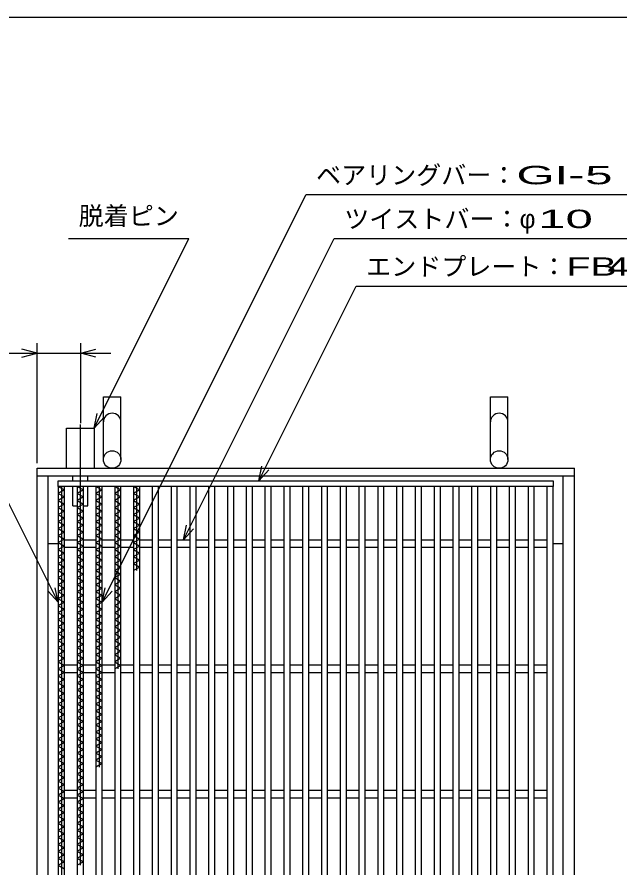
# Model space of a CAD drawing. Units: millimetres, scale not verified. Extents: x -1456 to 1389, y -1026 to 839.
# Drawn here: x -964 to -483, y 160 to 839 of the extents above; entities that cross this region are included whole.
import ezdxf
from ezdxf.enums import TextEntityAlignment as Align

# ---------------------------------------------------------------- set-up
doc = ezdxf.new("R2010")
doc.units = ezdxf.units.MM
doc.header["$LTSCALE"] = 8
doc.linetypes.add('LONG_DASHED_DOTTED', pattern=[15.25, 12, -1.5, 0.25, -1.5])
for name, color, linetype, lineweight in [('0_2', 150, 'Continuous', 25), ('16', 3, 'Continuous', 25), ('19', 6, 'Continuous', 25), ('22', 4, 'Continuous', 25)]:
    doc.layers.add(name, color=color, linetype=linetype, lineweight=lineweight)
doc.styles.add('ベクトル', font='')
doc.styles.get('ベクトル').set_extended_font_data('ベクトル')

msp = doc.modelspace()

# ---------------------------------------------------------------- linework, layer by layer
at = {"layer": '0_2'}
msp.add_line((-1379.2, 838.8), (1388.8, 838.8), dxfattribs=at)
at = {"layer": '16'}
for p, q in [((-931, 468.5), (-536, 468.5)), ((-931, 464), (-931, 468.5)), ((-536, 468.5), (-536, 464)), ((-536, 464), (-931, 464)), ((-931, 464), (-931, -227)), ((-926, 464), (-931, 464)), ((-931, 464), (-926, 461.2)), ((-928.5, 464), (-928.5, 83.2)), ((-926, -227), (-926, 464)), ((-916, 464), (-916, -227)), ((-911, 464), (-916, 464)), ((-916, 464), (-911, 461.2)), ((-913.5, 464), (-913.5, 161.6)), ((-911, -227), (-911, 464)), ((-901, 464), (-901, -227)), ((-896, 464), (-901, 464)), ((-901, 464), (-896, 461.2)), ((-898.5, 464), (-898.5, 240)), ((-896, -227), (-896, 464)), ((-886, 464), (-886, -227)), ((-881, 464), (-886, 464)), ((-886, 464), (-881, 461.2)), ((-883.5, 464), (-883.5, 318.4)), ((-881, -227), (-881, 464)), ((-871, 464), (-871, -227)), ((-866, 464), (-871, 464)), ((-871, 464), (-866, 461.2)), ((-868.5, 464), (-868.5, 396.8)), ((-866, -227), (-866, 464)), ((-856, 464), (-856, -227)), ((-851, 464), (-856, 464)), ((-851, -227), (-851, 464)), ((-841, 464), (-841, -227)), ((-836, 464), (-841, 464)), ((-836, -227), (-836, 464)), ((-826, 464), (-826, -227)), ((-821, 464), (-826, 464)), ((-821, -227), (-821, 464)), ((-811, 464), (-811, -227)), ((-806, 464), (-811, 464)), ((-806, -227), (-806, 464)), ((-796, 464), (-796, -227)), ((-791, 464), (-796, 464)), ((-791, -227), (-791, 464)), ((-781, 464), (-781, -227)), ((-776, 464), (-781, 464)), ((-776, -227), (-776, 464)), ((-766, 464), (-766, -227)), ((-761, 464), (-766, 464)), ((-761, -227), (-761, 464)), ((-751, 464), (-751, -227)), ((-746, 464), (-751, 464)), ((-746, -227), (-746, 464)), ((-736, 464), (-736, -227)), ((-731, 464), (-736, 464)), ((-731, -227), (-731, 464)), ((-721, 464), (-721, -227)), ((-716, 464), (-721, 464)), ((-716, -227), (-716, 464)), ((-706, 464), (-706, -227)), ((-701, 464), (-706, 464)), ((-701, -227), (-701, 464)), ((-691, 464), (-691, -227)), ((-686, 464), (-691, 464)), ((-686, -227), (-686, 464)), ((-676, 464), (-676, -227)), ((-671, 464), (-676, 464)), ((-671, -227), (-671, 464)), ((-661, 464), (-661, -227)), ((-656, 464), (-661, 464)), ((-656, -227), (-656, 464)), ((-646, 464), (-646, -227)), ((-641, 464), (-646, 464)), ((-641, -227), (-641, 464)), ((-631, 464), (-631, -227)), ((-626, 464), (-631, 464)), ((-626, -227), (-626, 464)), ((-616, 464), (-616, -227)), ((-611, 464), (-616, 464)), ((-611, -227), (-611, 464)), ((-601, 464), (-601, -227)), ((-596, 464), (-601, 464)), ((-596, -227), (-596, 464)), ((-586, 464), (-586, -227)), ((-581, 464), (-586, 464)), ((-581, -227), (-581, 464)), ((-571, 464), (-571, -227)), ((-566, 464), (-571, 464)), ((-566, -227), (-566, 464)), ((-556, 464), (-556, -227)), ((-551, 464), (-556, 464)), ((-551, -227), (-551, 464)), ((-541, 464), (-541, -227)), ((-536, 464), (-541, 464)), ((-536, -227), (-536, 464)), ((-926, 461.2), (-931, 458.4)), ((-931, 458.4), (-926, 455.6)), ((-926, 455.6), (-931, 452.8)), ((-911, 461.2), (-916, 458.4)), ((-916, 458.4), (-911, 455.6)), ((-911, 455.6), (-916, 452.8)), ((-896, 461.2), (-901, 458.4)), ((-901, 458.4), (-896, 455.6)), ((-896, 455.6), (-901, 452.8)), ((-881, 461.2), (-886, 458.4)), ((-886, 458.4), (-881, 455.6)), ((-881, 455.6), (-886, 452.8)), ((-866, 461.2), (-871, 458.4)), ((-871, 458.4), (-866, 455.6)), ((-866, 455.6), (-871, 452.8)), ((-931, 452.8), (-926, 450)), ((-926, 450), (-931, 447.2)), ((-916, 452.8), (-911, 450)), ((-911, 450), (-916, 447.2)), ((-901, 452.8), (-896, 450)), ((-896, 450), (-901, 447.2)), ((-886, 452.8), (-881, 450)), ((-881, 450), (-886, 447.2)), ((-871, 452.8), (-866, 450)), ((-866, 450), (-871, 447.2)), ((-931, 447.2), (-926, 444.4)), ((-926, 444.4), (-931, 441.6)), ((-931, 441.6), (-926, 438.8)), ((-916, 447.2), (-911, 444.4)), ((-911, 444.4), (-916, 441.6)), ((-916, 441.6), (-911, 438.8)), ((-901, 447.2), (-896, 444.4)), ((-896, 444.4), (-901, 441.6)), ((-901, 441.6), (-896, 438.8)), ((-886, 447.2), (-881, 444.4)), ((-881, 444.4), (-886, 441.6)), ((-886, 441.6), (-881, 438.8)), ((-871, 447.2), (-866, 444.4)), ((-866, 444.4), (-871, 441.6)), ((-871, 441.6), (-866, 438.8)), ((-926, 438.8), (-931, 436)), ((-931, 436), (-926, 433.2)), ((-911, 438.8), (-916, 436)), ((-916, 436), (-911, 433.2)), ((-896, 438.8), (-901, 436)), ((-901, 436), (-896, 433.2)), ((-881, 438.8), (-886, 436)), ((-886, 436), (-881, 433.2)), ((-866, 438.8), (-871, 436)), ((-871, 436), (-866, 433.2)), ((-926, 433.2), (-931, 430.4)), ((-931, 430.4), (-926, 427.6)), ((-926, 427.6), (-931, 424.8)), ((-911, 433.2), (-916, 430.4)), ((-916, 430.4), (-911, 427.6)), ((-911, 427.6), (-916, 424.8)), ((-896, 433.2), (-901, 430.4)), ((-901, 430.4), (-896, 427.6)), ((-896, 427.6), (-901, 424.8)), ((-881, 433.2), (-886, 430.4)), ((-886, 430.4), (-881, 427.6)), ((-881, 427.6), (-886, 424.8)), ((-866, 433.2), (-871, 430.4)), ((-871, 430.4), (-866, 427.6)), ((-866, 427.6), (-871, 424.8)), ((-931, 424.8), (-926, 422)), ((-926, 422), (-931, 419.2)), ((-926, 421.5), (-916, 421.5)), ((-916, 424.8), (-911, 422)), ((-911, 422), (-916, 419.2)), ((-911, 421.5), (-901, 421.5)), ((-901, 424.8), (-896, 422)), ((-896, 422), (-901, 419.2)), ((-896, 421.5), (-886, 421.5)), ((-886, 424.8), (-881, 422)), ((-881, 422), (-886, 419.2)), ((-881, 421.5), (-871, 421.5)), ((-871, 424.8), (-866, 422)), ((-866, 422), (-871, 419.2)), ((-866, 421.5), (-856, 421.5)), ((-851, 421.5), (-841, 421.5)), ((-836, 421.5), (-826, 421.5)), ((-821, 421.5), (-811, 421.5)), ((-806, 421.5), (-796, 421.5)), ((-791, 421.5), (-781, 421.5)), ((-776, 421.5), (-766, 421.5)), ((-761, 421.5), (-751, 421.5)), ((-746, 421.5), (-736, 421.5)), ((-731, 421.5), (-721, 421.5)), ((-716, 421.5), (-706, 421.5)), ((-701, 421.5), (-691, 421.5)), ((-686, 421.5), (-676, 421.5)), ((-671, 421.5), (-661, 421.5)), ((-656, 421.5), (-646, 421.5)), ((-641, 421.5), (-631, 421.5)), ((-626, 421.5), (-616, 421.5)), ((-611, 421.5), (-601, 421.5)), ((-596, 421.5), (-586, 421.5)), ((-581, 421.5), (-571, 421.5)), ((-566, 421.5), (-556, 421.5)), ((-551, 421.5), (-541, 421.5)), ((-931, 419.2), (-926, 416.4)), ((-926, 416.4), (-931, 413.6)), ((-926, 415.5), (-916, 415.5)), ((-916, 419.2), (-911, 416.4)), ((-911, 416.4), (-916, 413.6)), ((-911, 415.5), (-901, 415.5)), ((-901, 419.2), (-896, 416.4)), ((-896, 416.4), (-901, 413.6)), ((-896, 415.5), (-886, 415.5)), ((-886, 419.2), (-881, 416.4)), ((-881, 416.4), (-886, 413.6)), ((-881, 415.5), (-871, 415.5)), ((-871, 419.2), (-866, 416.4)), ((-866, 416.4), (-871, 413.6)), ((-866, 415.5), (-856, 415.5)), ((-851, 415.5), (-841, 415.5)), ((-836, 415.5), (-826, 415.5)), ((-821, 415.5), (-811, 415.5)), ((-806, 415.5), (-796, 415.5)), ((-791, 415.5), (-781, 415.5)), ((-776, 415.5), (-766, 415.5)), ((-761, 415.5), (-751, 415.5)), ((-746, 415.5), (-736, 415.5)), ((-731, 415.5), (-721, 415.5)), ((-716, 415.5), (-706, 415.5)), ((-701, 415.5), (-691, 415.5)), ((-686, 415.5), (-676, 415.5)), ((-671, 415.5), (-661, 415.5)), ((-656, 415.5), (-646, 415.5)), ((-641, 415.5), (-631, 415.5)), ((-626, 415.5), (-616, 415.5)), ((-611, 415.5), (-601, 415.5)), ((-596, 415.5), (-586, 415.5)), ((-581, 415.5), (-571, 415.5)), ((-566, 415.5), (-556, 415.5)), ((-551, 415.5), (-541, 415.5)), ((-931, 413.6), (-926, 410.8)), ((-926, 410.8), (-931, 408)), ((-931, 408), (-926, 405.2)), ((-916, 413.6), (-911, 410.8)), ((-911, 410.8), (-916, 408)), ((-916, 408), (-911, 405.2)), ((-901, 413.6), (-896, 410.8)), ((-896, 410.8), (-901, 408)), ((-901, 408), (-896, 405.2)), ((-886, 413.6), (-881, 410.8)), ((-881, 410.8), (-886, 408)), ((-886, 408), (-881, 405.2)), ((-871, 413.6), (-866, 410.8)), ((-866, 410.8), (-871, 408)), ((-871, 408), (-866, 405.2)), ((-926, 405.2), (-931, 402.4)), ((-931, 402.4), (-926, 399.6)), ((-911, 405.2), (-916, 402.4)), ((-916, 402.4), (-911, 399.6)), ((-896, 405.2), (-901, 402.4)), ((-901, 402.4), (-896, 399.6)), ((-881, 405.2), (-886, 402.4)), ((-886, 402.4), (-881, 399.6)), ((-866, 405.2), (-871, 402.4)), ((-871, 402.4), (-866, 399.6)), ((-926, 399.6), (-931, 396.8)), ((-931, 396.8), (-926, 394)), ((-926, 394), (-931, 391.2)), ((-911, 399.6), (-916, 396.8)), ((-916, 396.8), (-911, 394)), ((-911, 394), (-916, 391.2)), ((-896, 399.6), (-901, 396.8)), ((-901, 396.8), (-896, 394)), ((-896, 394), (-901, 391.2)), ((-881, 399.6), (-886, 396.8)), ((-886, 396.8), (-881, 394)), ((-881, 394), (-886, 391.2)), ((-866, 399.6), (-871, 396.8)), ((-931, 391.2), (-926, 388.4)), ((-926, 388.4), (-931, 385.6)), ((-916, 391.2), (-911, 388.4)), ((-911, 388.4), (-916, 385.6)), ((-901, 391.2), (-896, 388.4)), ((-896, 388.4), (-901, 385.6)), ((-886, 391.2), (-881, 388.4)), ((-881, 388.4), (-886, 385.6)), ((-931, 385.6), (-926, 382.8)), ((-926, 382.8), (-931, 380)), ((-916, 385.6), (-911, 382.8)), ((-911, 382.8), (-916, 380)), ((-901, 385.6), (-896, 382.8)), ((-896, 382.8), (-901, 380)), ((-886, 385.6), (-881, 382.8)), ((-881, 382.8), (-886, 380)), ((-931, 380), (-926, 377.2)), ((-926, 377.2), (-931, 374.4)), ((-931, 374.4), (-926, 371.6)), ((-916, 380), (-911, 377.2)), ((-911, 377.2), (-916, 374.4)), ((-916, 374.4), (-911, 371.6)), ((-901, 380), (-896, 377.2)), ((-896, 377.2), (-901, 374.4)), ((-901, 374.4), (-896, 371.6)), ((-886, 380), (-881, 377.2)), ((-881, 377.2), (-886, 374.4)), ((-886, 374.4), (-881, 371.6)), ((-926, 371.6), (-931, 368.8)), ((-931, 368.8), (-926, 366)), ((-911, 371.6), (-916, 368.8)), ((-916, 368.8), (-911, 366)), ((-896, 371.6), (-901, 368.8)), ((-901, 368.8), (-896, 366)), ((-881, 371.6), (-886, 368.8)), ((-886, 368.8), (-881, 366)), ((-926, 366), (-931, 363.2)), ((-931, 363.2), (-926, 360.4)), ((-926, 360.4), (-931, 357.6)), ((-911, 366), (-916, 363.2)), ((-916, 363.2), (-911, 360.4)), ((-911, 360.4), (-916, 357.6)), ((-896, 366), (-901, 363.2)), ((-901, 363.2), (-896, 360.4)), ((-896, 360.4), (-901, 357.6)), ((-881, 366), (-886, 363.2)), ((-886, 363.2), (-881, 360.4)), ((-881, 360.4), (-886, 357.6)), ((-931, 357.6), (-926, 354.8)), ((-926, 354.8), (-931, 352)), ((-916, 357.6), (-911, 354.8)), ((-911, 354.8), (-916, 352)), ((-901, 357.6), (-896, 354.8)), ((-896, 354.8), (-901, 352)), ((-886, 357.6), (-881, 354.8)), ((-881, 354.8), (-886, 352)), ((-931, 352), (-926, 349.2)), ((-926, 349.2), (-931, 346.4)), ((-931, 346.4), (-926, 343.6)), ((-916, 352), (-911, 349.2)), ((-911, 349.2), (-916, 346.4)), ((-916, 346.4), (-911, 343.6)), ((-901, 352), (-896, 349.2)), ((-896, 349.2), (-901, 346.4)), ((-901, 346.4), (-896, 343.6)), ((-886, 352), (-881, 349.2)), ((-881, 349.2), (-886, 346.4)), ((-886, 346.4), (-881, 343.6)), ((-926, 343.6), (-931, 340.8)), ((-931, 340.8), (-926, 338)), ((-911, 343.6), (-916, 340.8)), ((-916, 340.8), (-911, 338)), ((-896, 343.6), (-901, 340.8)), ((-901, 340.8), (-896, 338)), ((-881, 343.6), (-886, 340.8)), ((-886, 340.8), (-881, 338)), ((-926, 338), (-931, 335.2)), ((-931, 335.2), (-926, 332.4)), ((-911, 338), (-916, 335.2)), ((-916, 335.2), (-911, 332.4)), ((-896, 338), (-901, 335.2)), ((-901, 335.2), (-896, 332.4)), ((-881, 338), (-886, 335.2)), ((-886, 335.2), (-881, 332.4)), ((-926, 332.4), (-931, 329.6)), ((-931, 329.6), (-926, 326.8)), ((-926, 326.8), (-931, 324)), ((-911, 332.4), (-916, 329.6)), ((-916, 329.6), (-911, 326.8)), ((-911, 326.8), (-916, 324)), ((-896, 332.4), (-901, 329.6)), ((-901, 329.6), (-896, 326.8)), ((-896, 326.8), (-901, 324)), ((-881, 332.4), (-886, 329.6)), ((-886, 329.6), (-881, 326.8)), ((-881, 326.8), (-886, 324)), ((-931, 324), (-926, 321.2)), ((-926, 321.2), (-931, 318.4)), ((-926, 321.5), (-916, 321.5)), ((-916, 324), (-911, 321.2)), ((-911, 321.2), (-916, 318.4)), ((-911, 321.5), (-901, 321.5)), ((-901, 324), (-896, 321.2)), ((-896, 321.2), (-901, 318.4)), ((-896, 321.5), (-886, 321.5)), ((-886, 324), (-881, 321.2)), ((-881, 321.2), (-886, 318.4)), ((-881, 321.5), (-871, 321.5)), ((-866, 321.5), (-856, 321.5)), ((-851, 321.5), (-841, 321.5)), ((-836, 321.5), (-826, 321.5)), ((-821, 321.5), (-811, 321.5)), ((-806, 321.5), (-796, 321.5)), ((-791, 321.5), (-781, 321.5)), ((-776, 321.5), (-766, 321.5)), ((-761, 321.5), (-751, 321.5)), ((-746, 321.5), (-736, 321.5)), ((-731, 321.5), (-721, 321.5)), ((-716, 321.5), (-706, 321.5)), ((-701, 321.5), (-691, 321.5)), ((-686, 321.5), (-676, 321.5)), ((-671, 321.5), (-661, 321.5)), ((-656, 321.5), (-646, 321.5)), ((-641, 321.5), (-631, 321.5)), ((-626, 321.5), (-616, 321.5)), ((-611, 321.5), (-601, 321.5)), ((-596, 321.5), (-586, 321.5)), ((-581, 321.5), (-571, 321.5)), ((-566, 321.5), (-556, 321.5)), ((-551, 321.5), (-541, 321.5)), ((-931, 318.4), (-926, 315.6)), ((-926, 315.6), (-931, 312.8)), ((-931, 312.8), (-926, 310)), ((-926, 315.5), (-916, 315.5)), ((-916, 318.4), (-911, 315.6)), ((-911, 315.6), (-916, 312.8)), ((-916, 312.8), (-911, 310)), ((-911, 315.5), (-901, 315.5)), ((-901, 318.4), (-896, 315.6)), ((-896, 315.6), (-901, 312.8)), ((-901, 312.8), (-896, 310)), ((-896, 315.5), (-886, 315.5)), ((-881, 315.5), (-871, 315.5)), ((-866, 315.5), (-856, 315.5)), ((-851, 315.5), (-841, 315.5)), ((-836, 315.5), (-826, 315.5)), ((-821, 315.5), (-811, 315.5)), ((-806, 315.5), (-796, 315.5)), ((-791, 315.5), (-781, 315.5)), ((-776, 315.5), (-766, 315.5)), ((-761, 315.5), (-751, 315.5)), ((-746, 315.5), (-736, 315.5)), ((-731, 315.5), (-721, 315.5)), ((-716, 315.5), (-706, 315.5)), ((-701, 315.5), (-691, 315.5)), ((-686, 315.5), (-676, 315.5)), ((-671, 315.5), (-661, 315.5)), ((-656, 315.5), (-646, 315.5)), ((-641, 315.5), (-631, 315.5)), ((-626, 315.5), (-616, 315.5)), ((-611, 315.5), (-601, 315.5)), ((-596, 315.5), (-586, 315.5)), ((-581, 315.5), (-571, 315.5)), ((-566, 315.5), (-556, 315.5)), ((-551, 315.5), (-541, 315.5)), ((-926, 310), (-931, 307.2)), ((-931, 307.2), (-926, 304.4)), ((-911, 310), (-916, 307.2)), ((-916, 307.2), (-911, 304.4)), ((-896, 310), (-901, 307.2)), ((-901, 307.2), (-896, 304.4)), ((-926, 304.4), (-931, 301.6)), ((-931, 301.6), (-926, 298.8)), ((-926, 298.8), (-931, 296)), ((-911, 304.4), (-916, 301.6)), ((-916, 301.6), (-911, 298.8)), ((-911, 298.8), (-916, 296)), ((-896, 304.4), (-901, 301.6)), ((-901, 301.6), (-896, 298.8)), ((-896, 298.8), (-901, 296)), ((-931, 296), (-926, 293.2)), ((-926, 293.2), (-931, 290.4)), ((-916, 296), (-911, 293.2)), ((-911, 293.2), (-916, 290.4)), ((-901, 296), (-896, 293.2)), ((-896, 293.2), (-901, 290.4)), ((-931, 290.4), (-926, 287.6)), ((-926, 287.6), (-931, 284.8)), ((-916, 290.4), (-911, 287.6)), ((-911, 287.6), (-916, 284.8)), ((-901, 290.4), (-896, 287.6)), ((-896, 287.6), (-901, 284.8)), ((-931, 284.8), (-926, 282)), ((-926, 282), (-931, 279.2)), ((-931, 279.2), (-926, 276.4)), ((-916, 284.8), (-911, 282)), ((-911, 282), (-916, 279.2)), ((-916, 279.2), (-911, 276.4)), ((-901, 284.8), (-896, 282)), ((-896, 282), (-901, 279.2)), ((-901, 279.2), (-896, 276.4)), ((-926, 276.4), (-931, 273.6)), ((-931, 273.6), (-926, 270.8)), ((-911, 276.4), (-916, 273.6)), ((-916, 273.6), (-911, 270.8)), ((-896, 276.4), (-901, 273.6)), ((-901, 273.6), (-896, 270.8)), ((-926, 270.8), (-931, 268)), ((-931, 268), (-926, 265.2)), ((-926, 265.2), (-931, 262.4)), ((-911, 270.8), (-916, 268)), ((-916, 268), (-911, 265.2)), ((-911, 265.2), (-916, 262.4)), ((-896, 270.8), (-901, 268)), ((-901, 268), (-896, 265.2)), ((-896, 265.2), (-901, 262.4)), ((-931, 262.4), (-926, 259.6)), ((-926, 259.6), (-931, 256.8)), ((-916, 262.4), (-911, 259.6)), ((-911, 259.6), (-916, 256.8)), ((-901, 262.4), (-896, 259.6)), ((-896, 259.6), (-901, 256.8)), ((-931, 256.8), (-926, 254)), ((-926, 254), (-931, 251.2)), ((-931, 251.2), (-926, 248.4)), ((-916, 256.8), (-911, 254)), ((-911, 254), (-916, 251.2)), ((-916, 251.2), (-911, 248.4)), ((-901, 256.8), (-896, 254)), ((-896, 254), (-901, 251.2)), ((-901, 251.2), (-896, 248.4)), ((-926, 248.4), (-931, 245.6)), ((-931, 245.6), (-926, 242.8)), ((-911, 248.4), (-916, 245.6)), ((-916, 245.6), (-911, 242.8)), ((-896, 248.4), (-901, 245.6)), ((-901, 245.6), (-896, 242.8)), ((-926, 242.8), (-931, 240)), ((-931, 240), (-926, 237.2)), ((-911, 242.8), (-916, 240)), ((-916, 240), (-911, 237.2)), ((-896, 242.8), (-901, 240)), ((-926, 237.2), (-931, 234.4)), ((-931, 234.4), (-926, 231.6)), ((-926, 231.6), (-931, 228.8)), ((-911, 237.2), (-916, 234.4)), ((-916, 234.4), (-911, 231.6)), ((-911, 231.6), (-916, 228.8)), ((-931, 228.8), (-926, 226)), ((-926, 226), (-931, 223.2)), ((-916, 228.8), (-911, 226)), ((-911, 226), (-916, 223.2)), ((-931, 223.2), (-926, 220.4)), ((-926, 220.4), (-931, 217.6)), ((-931, 217.6), (-926, 214.8)), ((-926, 221.5), (-916, 221.5)), ((-916, 223.2), (-911, 220.4)), ((-911, 220.4), (-916, 217.6)), ((-916, 217.6), (-911, 214.8)), ((-911, 221.5), (-901, 221.5)), ((-896, 221.5), (-886, 221.5)), ((-881, 221.5), (-871, 221.5)), ((-866, 221.5), (-856, 221.5)), ((-851, 221.5), (-841, 221.5)), ((-836, 221.5), (-826, 221.5)), ((-821, 221.5), (-811, 221.5)), ((-806, 221.5), (-796, 221.5)), ((-791, 221.5), (-781, 221.5)), ((-776, 221.5), (-766, 221.5)), ((-761, 221.5), (-751, 221.5)), ((-746, 221.5), (-736, 221.5)), ((-731, 221.5), (-721, 221.5)), ((-716, 221.5), (-706, 221.5)), ((-701, 221.5), (-691, 221.5)), ((-686, 221.5), (-676, 221.5)), ((-671, 221.5), (-661, 221.5)), ((-656, 221.5), (-646, 221.5)), ((-641, 221.5), (-631, 221.5)), ((-626, 221.5), (-616, 221.5)), ((-611, 221.5), (-601, 221.5)), ((-596, 221.5), (-586, 221.5)), ((-581, 221.5), (-571, 221.5)), ((-566, 221.5), (-556, 221.5)), ((-551, 221.5), (-541, 221.5)), ((-926, 214.8), (-931, 212)), ((-931, 212), (-926, 209.2)), ((-926, 215.5), (-916, 215.5)), ((-911, 214.8), (-916, 212)), ((-916, 212), (-911, 209.2)), ((-911, 215.5), (-901, 215.5)), ((-896, 215.5), (-886, 215.5)), ((-881, 215.5), (-871, 215.5)), ((-866, 215.5), (-856, 215.5)), ((-851, 215.5), (-841, 215.5)), ((-836, 215.5), (-826, 215.5)), ((-821, 215.5), (-811, 215.5)), ((-806, 215.5), (-796, 215.5)), ((-791, 215.5), (-781, 215.5)), ((-776, 215.5), (-766, 215.5)), ((-761, 215.5), (-751, 215.5)), ((-746, 215.5), (-736, 215.5)), ((-731, 215.5), (-721, 215.5)), ((-716, 215.5), (-706, 215.5)), ((-701, 215.5), (-691, 215.5)), ((-686, 215.5), (-676, 215.5)), ((-671, 215.5), (-661, 215.5)), ((-656, 215.5), (-646, 215.5)), ((-641, 215.5), (-631, 215.5)), ((-626, 215.5), (-616, 215.5)), ((-611, 215.5), (-601, 215.5)), ((-596, 215.5), (-586, 215.5)), ((-581, 215.5), (-571, 215.5)), ((-566, 215.5), (-556, 215.5)), ((-551, 215.5), (-541, 215.5)), ((-926, 209.2), (-931, 206.4)), ((-931, 206.4), (-926, 203.6)), ((-926, 203.6), (-931, 200.8)), ((-911, 209.2), (-916, 206.4)), ((-916, 206.4), (-911, 203.6)), ((-911, 203.6), (-916, 200.8)), ((-931, 200.8), (-926, 198)), ((-926, 198), (-931, 195.2)), ((-916, 200.8), (-911, 198)), ((-911, 198), (-916, 195.2)), ((-931, 195.2), (-926, 192.4)), ((-926, 192.4), (-931, 189.6)), ((-916, 195.2), (-911, 192.4)), ((-911, 192.4), (-916, 189.6)), ((-931, 189.6), (-926, 186.8)), ((-926, 186.8), (-931, 184)), ((-931, 184), (-926, 181.2)), ((-916, 189.6), (-911, 186.8)), ((-911, 186.8), (-916, 184)), ((-916, 184), (-911, 181.2)), ((-926, 181.2), (-931, 178.4)), ((-931, 178.4), (-926, 175.6)), ((-911, 181.2), (-916, 178.4)), ((-916, 178.4), (-911, 175.6)), ((-926, 175.6), (-931, 172.8)), ((-931, 172.8), (-926, 170)), ((-926, 170), (-931, 167.2)), ((-911, 175.6), (-916, 172.8)), ((-916, 172.8), (-911, 170)), ((-911, 170), (-916, 167.2)), ((-931, 167.2), (-926, 164.4)), ((-926, 164.4), (-931, 161.6)), ((-916, 167.2), (-911, 164.4)), ((-911, 164.4), (-916, 161.6)), ((-931, 161.6), (-926, 158.8))]:
    msp.add_line(p, q, dxfattribs=at)
at = {"layer": '19'}
for p, q in [((-895, 485.5), (-895, 535.5)), ((-895, 535.5), (-881, 535.5)), ((-881, 485.5), (-881, 535.5)), ((-586, 485.5), (-586, 535.5)), ((-586, 535.5), (-572, 535.5)), ((-572, 485.5), (-572, 535.5)), ((-924.5, 478.5), (-924.5, 510.5)), ((-924.5, 510.5), (-902.5, 510.5)), ((-902.5, 510.5), (-902.5, 478.5)), ((-948, 478.5), (-519, 478.5)), ((-948, -241.5), (-948, 478.5)), ((-519, -241.5), (-519, 478.5)), ((-948, 472.5), (-519, 472.5)), ((-939, -235.5), (-939, 472.5)), ((-919.5, 468.5), (-919.5, 472.5)), ((-907.5, 468.5), (-907.5, 472.5)), ((-528, -235.5), (-528, 472.5)), ((-919.5, 448.5), (-919.5, 464)), ((-907.5, 448.5), (-907.5, 464)), ((-919.5, 448.5), (-916, 448.5)), ((-911, 448.5), (-907.5, 448.5)), ((-939, 418.5), (-931, 418.5)), ((-536, 418.5), (-528, 418.5))]:
    msp.add_line(p, q, dxfattribs=at)
at = {"layer": '19', "linetype": 'LONG_DASHED_DOTTED'}
msp.add_line((-913.5, 513.5), (-913.5, 445.5), dxfattribs=at)
at = {"layer": '19'}
for centre in [(-888, 485.5), (-579, 485.5)]:
    msp.add_circle(centre, 7, dxfattribs=at)
for centre in [(-888, 515.5), (-579, 515.5)]:
    msp.add_arc(centre, 7, 0, 180, dxfattribs=at)
at = {"layer": '22'}
for p, q in [((-896, 371.5), (-733.25, 697)), ((-733.25, 697), (-365.25, 697)), ((-922.75, 662), (-826.75, 662)), ((-902.5, 510.5), (-826.75, 662)), ((-831, 421.5), (-710.75, 662)), ((-710.75, 662), (-358.75, 662)), ((-771, 468.5), (-693.25, 624)), ((-693.25, 624), (-357.25, 624)), ((-948, 482.5), (-948, 578.5)), ((-913, 514.5), (-913, 578.5)), ((-1004, 570.5), (-948, 570.5)), ((-948, 570.5), (-960, 573.7)), ((-960, 567.3), (-948, 570.5)), ((-948, 570.5), (-913, 570.5)), ((-913, 570.5), (-901, 573.7)), ((-901, 567.3), (-913, 570.5)), ((-913, 570.5), (-889, 570.5)), ((-902.5, 510.5), (-900.1, 522.18)), ((-902.5, 510.5), (-894.5, 519.3)), ((-771, 468.5), (-768.6, 480.18)), ((-771, 468.5), (-763, 477.3)), ((-931, 371.5), (-971, 451.5)), ((-831, 421.5), (-828.6, 433.18)), ((-831, 421.5), (-823, 430.3)), ((-931, 371.5), (-939, 380.3)), ((-931, 371.5), (-933.4, 383.18)), ((-896, 371.5), (-893.6, 383.18)), ((-896, 371.5), (-888, 380.3))]:
    msp.add_line(p, q, dxfattribs=at)

# ---------------------------------------------------------------- texts
at = {"layer": '22', "color": 2, "style": 'ベクトル'}
for s, p in [('ベアリングバー：', (-725.25, 712.6)), ('脱着ピン', (-914.75, 680)), ('ツイストバー：', (-702.75, 677.6)), ('φ', (-562.75, 677.6)), ('エンドプレート：', (-685.25, 639.6))]:
    msp.add_text(s, height=14.66, dxfattribs=at).set_placement(p, align=Align.MIDDLE_LEFT)
for s, width, p in [('GI-', 2, (-565.25, 712.6)), (' 5 ', 2, (-521.25, 712.6)), (' 10 ', 2, (-558.75, 677.6)), ('FB', 1.6, (-525.25, 639.6)), (' 4.5 ', 1.6, (-501.25, 639.6))]:
    msp.add_text(s, height=14.66, dxfattribs=dict(at, width=width)).set_placement(p, align=Align.MIDDLE_LEFT)

doc.saveas('drawing.dxf')
